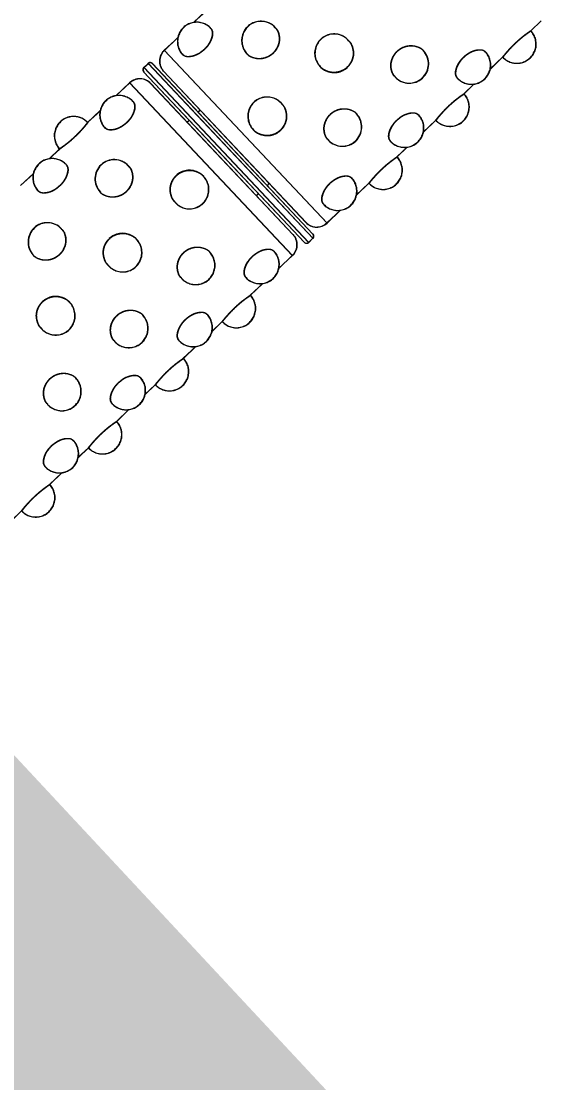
# Model space of a CAD drawing. Header units: millimetres. Extents: x -71377 to 516042, y -145869 to 441446.
# Drawn here: x 206956.1 to 207139.5, y 211499.9 to 211857.7 of the extents above; entities that cross this region are included whole.
import ezdxf

# ---------------------------------------------------------------- set-up
doc = ezdxf.new("R2010")
doc.units = ezdxf.units.MM
doc.header["$LTSCALE"] = 1000
doc.linetypes.add('IMPORT-DASHEDX2 _4_', pattern=[152.4, 101.6, -50.8])
for name, color, linetype, lineweight in [('05', 5, 'IMPORT-DASHEDX2 _4_', 5), ('A-text-1', 3, 'Continuous', 5), ('조경라인_dwg', 8, 'Continuous', 5)]:
    doc.layers.add(name, color=color, linetype=linetype, lineweight=lineweight)
doc.styles.add('나눔고딕_3', font='NanumGothic.ttf', dxfattribs={"height": 1400})

# ---------------------------------------------------------------- blocks, each defined once
blk = doc.blocks.new('조경라인_dwg-6847807-지반층 배치도')
at = {"layer": '05', "flags": 128}
for points in [[(207018.63, 211861.27), (207014.28, 211857.31), (207018.51, 211861.31)], [(207128.07, 211854.49), (207131.47, 211857.83), (207127.96, 211854.53)], [(207008.92, 211852.27), (207004.43, 211847.9), (207059.3, 211789.68), (207063.79, 211794.05), (207059.19, 211789.71), (207004.32, 211847.93), (207009.04, 211852.24)], [(206997.43, 211842.12), (206998.89, 211843.49), (207054.44, 211784.55), (207053.1, 211783.14), (206997.54, 211842.09)], [(207054.44, 211784.55), (207052.98, 211783.18), (206997.43, 211842.12), (206999, 211843.46), (207054.55, 211784.52)], [(207000.41, 211843.42), (207054.48, 211785.96), (207000.3, 211843.45)], [(207114.38, 211841.59), (207118.5, 211845.61), (207114.27, 211841.62)], [(207051.68, 211783.19), (206997.39, 211840.71), (207024.48, 211811.96), (207051.57, 211783.22)], [(207052.24, 211789.89), (207004.11, 211840.86), (207052.12, 211789.92)], [(207042.95, 211774.4), (207047.66, 211778.71), (206992.79, 211836.93), (206988.08, 211832.62), (206992.68, 211836.96), (207047.55, 211778.74), (207043.06, 211774.37)], [(206999.86, 211836.72), (207047.76, 211785.81), (206999.75, 211836.75)], [(207105.51, 211833.23), (207108.91, 211836.57), (207105.4, 211833.26)], [(206982.84, 211827.55), (206978.49, 211823.58), (206982.72, 211827.58)], [(207016.57, 211827.73), (207015.73, 211827.08), (207016.46, 211827.76)], [(207012.93, 211824.3), (207012.09, 211823.65), (207012.82, 211824.34)], [(207091.82, 211820.32), (207095.94, 211824.35), (207091.71, 211820.36)], [(206969.14, 211814.64), (206965.52, 211811.36), (206969.03, 211814.67)], [(207082.95, 211811.97), (207086.35, 211815.31), (207082.84, 211812)], [(206960.28, 211806.28), (206955.93, 211802.32), (206960.17, 211806.32)], [(207035.52, 211798.87), (207036.14, 211799.59), (207035.41, 211798.91)], [(207039.16, 211802.3), (207039.78, 211803.02), (207039.05, 211802.34)], [(207069.26, 211799.06), (207073.38, 211803.09), (207069.15, 211799.09)], [(207033.47, 211765.33), (207037.59, 211769.36), (207033.36, 211765.36)], [(207020.5, 211753.11), (207023.9, 211756.45), (207020.39, 211753.14)], [(207010.91, 211744.07), (207015.03, 211748.1), (207010.8, 211744.1)], [(206997.94, 211731.85), (207001.34, 211735.19), (206997.83, 211731.88)], [(206988.35, 211722.81), (206992.47, 211726.83), (206988.24, 211722.84)], [(206975.38, 211710.59), (206978.78, 211713.93), (206975.27, 211710.62)], [(206965.79, 211701.55), (206969.91, 211705.57), (206965.68, 211701.58)], [(206952.82, 211689.33), (206956.22, 211692.66), (206952.71, 211689.36)]]:
    blk.add_lwpolyline(points, dxfattribs=at)
at = {"layer": '05'}
for centre, radius, start, end in [((207015.28, 211850.89), 6.5, 43.1624, 223.5434), ((207015.39, 211850.86), 6.5, 43.1624, 223.5434), ((207036.96, 211851.21), 6.5, 43.1087, 223.1395), ((207037.07, 211851.18), 6.5, 43.1087, 223.1395), ((207061.59, 211846.94), 6.5, 40.3975, 313.3028), ((207061.71, 211846.91), 6.5, 40.3975, 313.3028), ((207123.23, 211850.07), 6.5, 223.2848, 43.463), ((207123.34, 211850.04), 6.5, 223.2848, 43.463), ((207007.75, 211844.29), 5, 133.3028, 223.3028), ((207007.86, 211844.26), 5, 133.3028, 223.3028), ((207086.96, 211843.36), 6.5, 223.2917, 42.8316), ((207087.07, 211843.33), 6.5, 223.2917, 42.8316), ((207107.91, 211842.99), 6.5, 223.2439, 43.482), ((207108.02, 211842.96), 6.5, 223.2439, 43.482), ((206999.57, 211842.77), 1, 43.3028, 133.3028), ((206999.68, 211842.74), 1, 43.3028, 133.3028), ((206998.12, 211841.4), 1, 133.3028, 223.3028), ((206998.23, 211841.36), 1, 133.3028, 223.3028), ((206996.11, 211833.32), 5, 43.3028, 133.3028), ((206996.22, 211833.29), 5, 43.3028, 133.3028), ((206989.08, 211826.2), 6.5, 43.2439, 223.482), ((206989.19, 211826.17), 6.5, 43.2439, 223.482), ((207039.03, 211825.68), 6.5, 40.3975, 313.3028), ((207039.15, 211825.65), 6.5, 40.3975, 313.3028), ((207100.67, 211828.81), 6.5, 223.2848, 43.463), ((207100.78, 211828.77), 6.5, 223.2848, 43.463), ((206973.76, 211819.13), 6.5, 43.2848, 223.463), ((206973.87, 211819.09), 6.5, 43.2848, 223.463), ((207064.4, 211822.1), 6.5, 223.2917, 42.8316), ((207064.51, 211822.07), 6.5, 223.2917, 42.8316), ((207085.35, 211821.73), 6.5, 223.2439, 43.482), ((207085.47, 211821.7), 6.5, 223.2439, 43.482), ((206966.52, 211804.94), 6.5, 43.2439, 223.482), ((206966.63, 211804.91), 6.5, 43.2439, 223.482), ((206987.48, 211804.57), 6.5, 43.2917, 222.8317), ((206987.59, 211804.54), 6.5, 43.2917, 222.8317), ((207078.11, 211807.54), 6.5, 223.2848, 43.463), ((207078.22, 211807.51), 6.5, 223.2848, 43.463), ((207012.84, 211800.99), 6.5, 220.3975, 133.3027), ((207012.95, 211800.96), 6.5, 220.3975, 133.3027), ((207062.79, 211800.47), 6.5, 223.2439, 43.482), ((207062.91, 211800.44), 6.5, 223.2439, 43.482), ((206964.92, 211783.31), 6.5, 43.2917, 222.8317), ((206965.03, 211783.28), 6.5, 43.2917, 222.8317), ((207055.76, 211793.35), 5, 223.3028, 313.3028), ((207055.87, 211793.32), 5, 223.3028, 313.3028), ((206990.28, 211779.73), 6.5, 220.3975, 133.3027), ((206990.39, 211779.7), 6.5, 220.3975, 133.3027), ((207044.12, 211782.38), 5, 313.3028, 43.3028), ((207044.23, 211782.35), 5, 313.3028, 43.3028), ((207053.75, 211785.28), 1, 313.3028, 43.3028), ((207053.87, 211785.24), 1, 313.3028, 43.3028), ((207052.3, 211783.9), 1, 223.3028, 313.3028), ((207052.41, 211783.87), 1, 223.3028, 313.3028), ((207014.91, 211775.46), 6.5, 223.1087, 43.1395), ((207015.02, 211775.43), 6.5, 223.1087, 43.1395), ((207036.59, 211775.78), 6.5, 223.1624, 43.5434), ((207036.71, 211775.75), 6.5, 223.1624, 43.5434), ((206967.72, 211758.47), 6.5, 220.3975, 133.3027), ((206967.83, 211758.44), 6.5, 220.3975, 133.3027), ((207028.63, 211760.91), 6.5, 223.2337, 43.3112), ((207028.74, 211760.88), 6.5, 223.2337, 43.3112), ((206992.35, 211754.2), 6.5, 223.1087, 43.1395), ((206992.46, 211754.17), 6.5, 223.1087, 43.1395), ((207014.03, 211754.52), 6.5, 223.1624, 43.5434), ((207014.15, 211754.49), 6.5, 223.1624, 43.5434), ((207006.07, 211739.65), 6.5, 223.2337, 43.3112), ((207006.18, 211739.61), 6.5, 223.2337, 43.3112), ((206969.79, 211732.94), 6.5, 223.1087, 43.1395), ((206969.9, 211732.91), 6.5, 223.1087, 43.1395), ((206991.47, 211733.26), 6.5, 223.1624, 43.5434), ((206991.59, 211733.23), 6.5, 223.1624, 43.5434), ((206983.51, 211718.38), 6.5, 223.2337, 43.3112), ((206983.62, 211718.35), 6.5, 223.2337, 43.3112), ((206968.91, 211712), 6.5, 223.1624, 43.5434), ((206969.03, 211711.96), 6.5, 223.1624, 43.5434), ((206960.95, 211697.12), 6.5, 223.2337, 43.3112), ((206961.06, 211697.09), 6.5, 223.2337, 43.3112)]:
    blk.add_arc(centre, radius, start, end, dxfattribs=at)
for points, knots in [([(207020.01, 211855.33), (207020.21, 211855.03), (207020.61, 211854.41), (207020.58, 211852.88), (207020.03, 211851.12), (207019.04, 211849.47), (207018.17, 211848.57), (207017.81, 211848.2)], [0, 0, 0, 0, 0.204873, 0.417468, 0.631346, 0.846369, 1, 1, 1, 1]), ([(207020.12, 211855.3), (207020.32, 211855), (207020.72, 211854.38), (207020.7, 211852.85), (207020.14, 211851.09), (207019.16, 211849.44), (207018.29, 211848.54), (207017.92, 211848.17)], [0, 0, 0, 0, 0.204873, 0.417468, 0.631346, 0.846369, 1, 1, 1, 1]), ([(207041.65, 211855.59), (207041.81, 211855.46), (207042.43, 211854.93), (207043.01, 211853.46), (207043.25, 211851.43), (207042.76, 211849.32), (207041.62, 211847.43), (207039.93, 211845.98), (207037.91, 211845.14), (207035.75, 211844.97), (207033.81, 211845.54), (207032.58, 211846.21), (207032.24, 211846.75), (207032.23, 211846.77)], [0, 0, 0, 0, 0.03429, 0.140273, 0.246506, 0.353455, 0.460777, 0.567917, 0.674909, 0.782116, 0.889413, 0.996192, 1, 1, 1, 1]), ([(207041.76, 211855.56), (207041.92, 211855.43), (207042.54, 211854.9), (207043.12, 211853.43), (207043.36, 211851.4), (207042.87, 211849.28), (207041.73, 211847.39), (207040.04, 211845.95), (207038.02, 211845.11), (207035.86, 211844.94), (207033.92, 211845.51), (207032.69, 211846.18), (207032.35, 211846.72), (207032.34, 211846.74)], [0, 0, 0, 0, 0.03429, 0.140273, 0.246506, 0.353455, 0.460777, 0.567917, 0.674909, 0.782116, 0.889413, 0.996192, 1, 1, 1, 1]), ([(207122.87, 211850.45), (207123.41, 211850.94), (207124.49, 211851.93), (207126.02, 211853.14), (207127.2, 211854.01), (207127.9, 211854.48), (207127.9, 211854.48), (207127.9, 211854.48)], [0, 0, 0, 0, 0.214351, 0.428689, 0.643373, 0.85783, 1, 1, 1, 1]), ([(207122.98, 211850.42), (207123.52, 211850.91), (207124.6, 211851.89), (207126.13, 211853.11), (207127.32, 211853.98), (207128.01, 211854.45), (207128.01, 211854.45), (207128.01, 211854.45)], [0, 0, 0, 0, 0.214351, 0.428689, 0.643373, 0.85783, 1, 1, 1, 1]), ([(207066.51, 211851.12), (207066.6, 211851.03), (207067.23, 211850.46), (207067.87, 211848.94), (207068.22, 211846.8), (207067.78, 211844.63), (207066.67, 211842.72), (207064.98, 211841.27), (207062.92, 211840.47), (207060.7, 211840.37), (207058.63, 211841.07), (207057.28, 211841.88), (207056.85, 211842.52), (207056.82, 211842.56)], [0, 0, 0, 0, 0.01932, 0.126578, 0.234089, 0.342324, 0.450937, 0.559364, 0.667642, 0.776139, 0.884725, 0.99279, 1, 1, 1, 1]), ([(207066.62, 211851.08), (207066.72, 211851), (207067.35, 211850.43), (207067.98, 211848.91), (207068.33, 211846.77), (207067.9, 211844.6), (207066.78, 211842.69), (207065.09, 211841.24), (207063.03, 211840.43), (207060.81, 211840.34), (207058.74, 211841.04), (207057.39, 211841.85), (207056.96, 211842.49), (207056.93, 211842.53)], [0, 0, 0, 0, 0.01932, 0.126578, 0.234089, 0.342324, 0.450937, 0.559364, 0.667642, 0.776139, 0.884725, 0.99279, 1, 1, 1, 1]), ([(207118.51, 211845.62), (207118.55, 211845.67), (207118.62, 211845.77), (207119.3, 211846.63), (207120.34, 211847.86), (207121.6, 211849.22), (207122.5, 211850.09), (207122.87, 211850.45)], [0, 0, 0, 0, 0.206804, 0.418884, 0.632243, 0.846743, 1, 1, 1, 1]), ([(207118.62, 211845.59), (207118.66, 211845.64), (207118.74, 211845.74), (207119.41, 211846.59), (207120.45, 211847.83), (207121.71, 211849.19), (207122.61, 211850.06), (207122.98, 211850.42)], [0, 0, 0, 0, 0.206804, 0.418884, 0.632243, 0.846743, 1, 1, 1, 1]), ([(207017.81, 211848.2), (207017.25, 211847.73), (207016.13, 211846.8), (207014.23, 211845.97), (207012.5, 211845.68), (207011.2, 211845.86), (207010.78, 211846.3), (207010.62, 211846.48)], [0, 0, 0, 0, 0.214546, 0.429078, 0.643959, 0.858612, 1, 1, 1, 1]), ([(207017.92, 211848.17), (207017.36, 211847.7), (207016.24, 211846.77), (207014.34, 211845.94), (207012.61, 211845.65), (207011.31, 211845.83), (207010.89, 211846.27), (207010.73, 211846.44)], [0, 0, 0, 0, 0.214546, 0.429078, 0.643959, 0.858612, 1, 1, 1, 1]), ([(207082.27, 211838.97), (207082.12, 211839.1), (207081.49, 211839.64), (207080.91, 211841.11), (207080.67, 211843.14), (207081.16, 211845.25), (207082.3, 211847.14), (207083.98, 211848.59), (207086.01, 211849.43), (207088.17, 211849.6), (207090.11, 211849.03), (207091.34, 211848.35), (207091.69, 211847.8), (207091.71, 211847.77)], [0, 0, 0, 0, 0.035007, 0.140699, 0.24664, 0.353293, 0.460319, 0.567163, 0.673859, 0.780771, 0.887771, 0.994256, 1, 1, 1, 1]), ([(207082.39, 211838.94), (207082.23, 211839.07), (207081.6, 211839.61), (207081.02, 211841.08), (207080.78, 211843.11), (207081.27, 211845.22), (207082.41, 211847.11), (207084.1, 211848.56), (207086.12, 211849.4), (207088.28, 211849.57), (207090.22, 211849), (207091.45, 211848.32), (207091.8, 211847.77), (207091.82, 211847.74)], [0, 0, 0, 0, 0.035007, 0.140699, 0.24664, 0.353293, 0.460319, 0.567163, 0.673859, 0.780771, 0.887771, 0.994256, 1, 1, 1, 1]), ([(207105.38, 211845.68), (207105.94, 211846.15), (207107.06, 211847.08), (207108.96, 211847.91), (207110.69, 211848.2), (207111.99, 211848.03), (207112.41, 211847.58), (207112.57, 211847.41)], [0, 0, 0, 0, 0.214515, 0.429013, 0.643864, 0.858483, 1, 1, 1, 1]), ([(207105.49, 211845.65), (207106.05, 211846.12), (207107.18, 211847.05), (207109.07, 211847.88), (207110.8, 211848.17), (207112.1, 211847.99), (207112.52, 211847.55), (207112.69, 211847.38)], [0, 0, 0, 0, 0.214515, 0.429013, 0.643864, 0.858483, 1, 1, 1, 1]), ([(207103.19, 211838.55), (207102.99, 211838.85), (207102.58, 211839.47), (207102.6, 211841.01), (207103.16, 211842.77), (207104.15, 211844.41), (207105.02, 211845.31), (207105.38, 211845.68)], [0, 0, 0, 0, 0.206028, 0.418314, 0.631882, 0.846593, 1, 1, 1, 1]), ([(207103.3, 211838.52), (207103.1, 211838.82), (207102.69, 211839.44), (207102.72, 211840.98), (207103.27, 211842.73), (207104.26, 211844.38), (207105.13, 211845.28), (207105.49, 211845.65)], [0, 0, 0, 0, 0.206028, 0.418314, 0.631882, 0.846593, 1, 1, 1, 1]), ([(207100.31, 211829.19), (207100.85, 211829.68), (207101.93, 211830.66), (207103.46, 211831.88), (207104.64, 211832.75), (207105.34, 211833.22), (207105.34, 211833.22), (207105.34, 211833.22)], [0, 0, 0, 0, 0.214351, 0.428689, 0.643373, 0.85783, 1, 1, 1, 1]), ([(207100.42, 211829.16), (207100.96, 211829.65), (207102.04, 211830.63), (207103.57, 211831.85), (207104.76, 211832.71), (207105.45, 211833.19), (207105.45, 211833.19), (207105.45, 211833.19)], [0, 0, 0, 0, 0.214351, 0.428689, 0.643373, 0.85783, 1, 1, 1, 1]), ([(206993.8, 211830.65), (206994.01, 211830.34), (206994.41, 211829.72), (206994.39, 211828.19), (206993.83, 211826.43), (206992.85, 211824.78), (206991.98, 211823.88), (206991.61, 211823.51)], [0, 0, 0, 0, 0.206029, 0.418315, 0.631882, 0.846593, 1, 1, 1, 1]), ([(206993.92, 211830.61), (206994.12, 211830.31), (206994.52, 211829.69), (206994.5, 211828.15), (206993.94, 211826.4), (206992.96, 211824.75), (206992.09, 211823.85), (206991.72, 211823.48)], [0, 0, 0, 0, 0.206029, 0.418315, 0.631882, 0.846593, 1, 1, 1, 1]), ([(207043.95, 211829.85), (207044.04, 211829.77), (207044.67, 211829.2), (207045.31, 211827.68), (207045.66, 211825.54), (207045.22, 211823.37), (207044.11, 211821.46), (207042.42, 211820.01), (207040.36, 211819.2), (207038.14, 211819.11), (207036.07, 211819.81), (207034.72, 211820.62), (207034.29, 211821.26), (207034.26, 211821.3)], [0, 0, 0, 0, 0.01932, 0.126578, 0.234089, 0.342324, 0.450936, 0.559364, 0.667642, 0.776139, 0.884725, 0.99279, 1, 1, 1, 1]), ([(207044.06, 211829.82), (207044.16, 211829.74), (207044.79, 211829.17), (207045.42, 211827.65), (207045.77, 211825.51), (207045.34, 211823.34), (207044.22, 211821.42), (207042.53, 211819.98), (207040.47, 211819.17), (207038.25, 211819.08), (207036.18, 211819.78), (207034.83, 211820.59), (207034.4, 211821.23), (207034.37, 211821.27)], [0, 0, 0, 0, 0.01932, 0.126578, 0.234089, 0.342324, 0.450936, 0.559364, 0.667642, 0.776139, 0.884725, 0.99279, 1, 1, 1, 1]), ([(207059.71, 211817.71), (207059.56, 211817.84), (207058.93, 211818.38), (207058.35, 211819.85), (207058.11, 211821.88), (207058.6, 211823.99), (207059.74, 211825.88), (207061.42, 211827.33), (207063.45, 211828.17), (207065.61, 211828.34), (207067.55, 211827.77), (207068.78, 211827.09), (207069.13, 211826.54), (207069.15, 211826.51)], [0, 0, 0, 0, 0.035007, 0.140699, 0.24664, 0.353293, 0.460319, 0.567163, 0.673859, 0.780771, 0.887771, 0.994256, 1, 1, 1, 1]), ([(207059.83, 211817.67), (207059.67, 211817.81), (207059.04, 211818.34), (207058.46, 211819.82), (207058.22, 211821.85), (207058.71, 211823.96), (207059.85, 211825.85), (207061.54, 211827.3), (207063.56, 211828.14), (207065.72, 211828.31), (207067.66, 211827.74), (207068.89, 211827.06), (207069.24, 211826.5), (207069.26, 211826.48)], [0, 0, 0, 0, 0.035007, 0.140699, 0.24664, 0.353293, 0.460319, 0.567163, 0.673859, 0.780771, 0.887771, 0.994256, 1, 1, 1, 1]), ([(207095.95, 211824.36), (207095.99, 211824.41), (207096.06, 211824.51), (207096.74, 211825.36), (207097.78, 211826.6), (207099.04, 211827.96), (207099.94, 211828.83), (207100.31, 211829.19)], [0, 0, 0, 0, 0.206804, 0.418885, 0.632243, 0.846743, 1, 1, 1, 1]), ([(207096.06, 211824.32), (207096.1, 211824.37), (207096.18, 211824.48), (207096.85, 211825.33), (207097.89, 211826.57), (207099.15, 211827.93), (207100.05, 211828.8), (207100.42, 211829.16)], [0, 0, 0, 0, 0.206804, 0.418885, 0.632243, 0.846743, 1, 1, 1, 1]), ([(207082.82, 211824.42), (207083.38, 211824.89), (207084.5, 211825.82), (207086.4, 211826.65), (207088.13, 211826.94), (207089.43, 211826.76), (207089.85, 211826.32), (207090.01, 211826.15)], [0, 0, 0, 0, 0.214515, 0.429013, 0.643864, 0.858483, 1, 1, 1, 1]), ([(207082.93, 211824.39), (207083.49, 211824.86), (207084.62, 211825.79), (207086.51, 211826.62), (207088.24, 211826.91), (207089.54, 211826.73), (207089.96, 211826.29), (207090.13, 211826.11)], [0, 0, 0, 0, 0.214515, 0.429013, 0.643864, 0.858483, 1, 1, 1, 1]), ([(206978.48, 211823.58), (206978.44, 211823.53), (206978.37, 211823.42), (206977.69, 211822.57), (206976.65, 211821.33), (206975.39, 211819.97), (206974.49, 211819.1), (206974.12, 211818.74)], [0, 0, 0, 0, 0.206804, 0.418885, 0.632242, 0.846743, 1, 1, 1, 1]), ([(206978.59, 211823.55), (206978.56, 211823.49), (206978.48, 211823.39), (206977.81, 211822.54), (206976.76, 211821.3), (206975.51, 211819.94), (206974.61, 211819.07), (206974.23, 211818.71)], [0, 0, 0, 0, 0.206804, 0.418885, 0.632242, 0.846743, 1, 1, 1, 1]), ([(206991.61, 211823.51), (206991.05, 211823.04), (206989.93, 211822.11), (206988.03, 211821.28), (206986.3, 211820.99), (206985, 211821.17), (206984.58, 211821.61), (206984.42, 211821.79)], [0, 0, 0, 0, 0.214514, 0.429014, 0.643862, 0.858483, 1, 1, 1, 1]), ([(206991.72, 211823.48), (206991.16, 211823.01), (206990.04, 211822.08), (206988.14, 211821.25), (206986.41, 211820.96), (206985.11, 211821.14), (206984.69, 211821.58), (206984.53, 211821.75)], [0, 0, 0, 0, 0.214514, 0.429014, 0.643862, 0.858483, 1, 1, 1, 1]), ([(207080.63, 211817.29), (207080.43, 211817.59), (207080.02, 211818.21), (207080.04, 211819.75), (207080.6, 211821.5), (207081.59, 211823.15), (207082.46, 211824.05), (207082.82, 211824.42)], [0, 0, 0, 0, 0.206028, 0.418314, 0.631882, 0.846593, 1, 1, 1, 1]), ([(207080.74, 211817.25), (207080.54, 211817.56), (207080.13, 211818.18), (207080.16, 211819.71), (207080.71, 211821.47), (207081.7, 211823.12), (207082.57, 211824.02), (207082.93, 211824.39)], [0, 0, 0, 0, 0.206028, 0.418314, 0.631882, 0.846593, 1, 1, 1, 1]), ([(206974.12, 211818.74), (206973.58, 211818.25), (206972.5, 211817.27), (206970.97, 211816.05), (206969.79, 211815.19), (206969.09, 211814.71), (206969.1, 211814.71), (206969.1, 211814.71)], [0, 0, 0, 0, 0.2143509, 0.4286887, 0.6433732, 0.8578302, 1, 1, 1, 1]), ([(206974.23, 211818.71), (206973.69, 211818.22), (206972.62, 211817.24), (206971.08, 211816.02), (206969.9, 211815.15), (206969.21, 211814.68), (206969.21, 211814.68), (206969.21, 211814.68)], [0, 0, 0, 0, 0.2143509, 0.4286887, 0.6433732, 0.8578302, 1, 1, 1, 1]), ([(207077.75, 211807.93), (207078.29, 211808.42), (207079.37, 211809.4), (207080.9, 211810.62), (207082.08, 211811.48), (207082.78, 211811.96), (207082.78, 211811.96), (207082.78, 211811.96)], [0, 0, 0, 0, 0.214351, 0.428689, 0.643373, 0.85783, 1, 1, 1, 1]), ([(207077.86, 211807.9), (207078.4, 211808.39), (207079.48, 211809.37), (207081.01, 211810.59), (207082.2, 211811.45), (207082.89, 211811.93), (207082.89, 211811.93), (207082.89, 211811.93)], [0, 0, 0, 0, 0.214351, 0.428689, 0.643373, 0.85783, 1, 1, 1, 1]), ([(206971.24, 211809.38), (206971.45, 211809.08), (206971.85, 211808.46), (206971.83, 211806.92), (206971.27, 211805.17), (206970.29, 211803.52), (206969.42, 211802.62), (206969.05, 211802.25)], [0, 0, 0, 0, 0.2060291, 0.4183154, 0.6318824, 0.8465929, 1, 1, 1, 1]), ([(206971.36, 211809.35), (206971.56, 211809.05), (206971.96, 211808.43), (206971.94, 211806.89), (206971.38, 211805.14), (206970.4, 211803.49), (206969.53, 211802.59), (206969.16, 211802.22)], [0, 0, 0, 0, 0.2060291, 0.4183154, 0.6318824, 0.8465929, 1, 1, 1, 1]), ([(206992.16, 211808.96), (206992.31, 211808.83), (206992.94, 211808.29), (206993.52, 211806.82), (206993.76, 211804.79), (206993.27, 211802.68), (206992.13, 211800.79), (206990.45, 211799.34), (206988.42, 211798.5), (206986.26, 211798.33), (206984.32, 211798.9), (206983.09, 211799.58), (206982.74, 211800.14), (206982.72, 211800.16)], [0, 0, 0, 0, 0.035009, 0.140699, 0.24664, 0.353293, 0.460319, 0.567163, 0.673859, 0.780771, 0.887771, 0.994256, 1, 1, 1, 1]), ([(206992.27, 211808.93), (206992.42, 211808.8), (206993.05, 211808.26), (206993.64, 211806.79), (206993.87, 211804.76), (206993.38, 211802.65), (206992.24, 211800.76), (206990.56, 211799.31), (206988.53, 211798.47), (206986.37, 211798.3), (206984.44, 211798.87), (206983.2, 211799.55), (206982.85, 211800.1), (206982.83, 211800.13)], [0, 0, 0, 0, 0.035009, 0.140699, 0.24664, 0.353293, 0.460319, 0.567163, 0.673859, 0.780771, 0.887771, 0.994256, 1, 1, 1, 1]), ([(207007.92, 211796.82), (207007.83, 211796.9), (207007.2, 211797.47), (207006.56, 211798.99), (207006.21, 211801.13), (207006.65, 211803.3), (207007.76, 211805.21), (207009.45, 211806.66), (207011.51, 211807.47), (207013.74, 211807.56), (207015.8, 211806.86), (207017.16, 211806.05), (207017.58, 211805.41), (207017.61, 211805.37)], [0, 0, 0, 0, 0.01932, 0.126578, 0.234089, 0.342324, 0.450936, 0.559364, 0.667642, 0.776139, 0.884725, 0.99279, 1, 1, 1, 1]), ([(207008.03, 211796.78), (207007.94, 211796.87), (207007.31, 211797.44), (207006.67, 211798.96), (207006.32, 211801.1), (207006.76, 211803.27), (207007.87, 211805.18), (207009.56, 211806.63), (207011.62, 211807.43), (207013.85, 211807.53), (207015.91, 211806.83), (207017.27, 211806.02), (207017.7, 211805.38), (207017.72, 211805.34)], [0, 0, 0, 0, 0.01932, 0.126578, 0.234089, 0.342324, 0.450936, 0.559364, 0.667642, 0.776139, 0.884725, 0.99279, 1, 1, 1, 1]), ([(207073.39, 211803.09), (207073.43, 211803.14), (207073.51, 211803.25), (207074.18, 211804.1), (207075.22, 211805.34), (207076.48, 211806.7), (207077.38, 211807.57), (207077.75, 211807.93)], [0, 0, 0, 0, 0.2068043, 0.4188846, 0.6322429, 0.8467428, 1, 1, 1, 1]), ([(207073.5, 211803.06), (207073.54, 211803.11), (207073.62, 211803.22), (207074.29, 211804.07), (207075.33, 211805.31), (207076.59, 211806.67), (207077.49, 211807.54), (207077.86, 211807.9)], [0, 0, 0, 0, 0.2068043, 0.4188846, 0.6322429, 0.8467428, 1, 1, 1, 1]), ([(207058.07, 211796.02), (207057.87, 211796.33), (207057.46, 211796.95), (207057.48, 211798.48), (207058.04, 211800.24), (207059.03, 211801.89), (207059.9, 211802.79), (207060.26, 211803.16)], [0, 0, 0, 0, 0.2060277, 0.4183141, 0.6318823, 0.8465929, 1, 1, 1, 1]), ([(207058.18, 211795.99), (207057.98, 211796.3), (207057.57, 211796.92), (207057.6, 211798.45), (207058.15, 211800.21), (207059.14, 211801.86), (207060.01, 211802.76), (207060.37, 211803.13)], [0, 0, 0, 0, 0.2060277, 0.4183141, 0.6318823, 0.8465929, 1, 1, 1, 1]), ([(207060.26, 211803.16), (207060.82, 211803.63), (207061.94, 211804.56), (207063.84, 211805.39), (207065.57, 211805.68), (207066.87, 211805.5), (207067.29, 211805.06), (207067.45, 211804.88)], [0, 0, 0, 0, 0.214515, 0.429013, 0.643864, 0.858483, 1, 1, 1, 1]), ([(207060.37, 211803.13), (207060.93, 211803.6), (207062.06, 211804.53), (207063.95, 211805.36), (207065.68, 211805.65), (207066.98, 211805.47), (207067.4, 211805.03), (207067.57, 211804.85)], [0, 0, 0, 0, 0.214515, 0.429013, 0.643864, 0.858483, 1, 1, 1, 1]), ([(206969.05, 211802.25), (206968.49, 211801.78), (206967.37, 211800.85), (206965.47, 211800.02), (206963.74, 211799.73), (206962.44, 211799.91), (206962.02, 211800.35), (206961.86, 211800.52)], [0, 0, 0, 0, 0.214514, 0.429014, 0.643862, 0.858483, 1, 1, 1, 1]), ([(206969.16, 211802.22), (206968.6, 211801.75), (206967.48, 211800.82), (206965.58, 211799.99), (206963.85, 211799.7), (206962.55, 211799.88), (206962.13, 211800.32), (206961.97, 211800.49)], [0, 0, 0, 0, 0.214514, 0.429014, 0.643862, 0.858483, 1, 1, 1, 1]), ([(206969.6, 211787.7), (206969.75, 211787.57), (206970.38, 211787.03), (206970.96, 211785.56), (206971.2, 211783.53), (206970.71, 211781.42), (206969.57, 211779.53), (206967.89, 211778.08), (206965.86, 211777.24), (206963.7, 211777.07), (206961.76, 211777.64), (206960.53, 211778.32), (206960.18, 211778.87), (206960.16, 211778.9)], [0, 0, 0, 0, 0.0350087, 0.1406994, 0.2466396, 0.3532935, 0.4603193, 0.5671628, 0.6738592, 0.7807709, 0.8877713, 0.9942564, 1, 1, 1, 1]), ([(206969.71, 211787.67), (206969.86, 211787.54), (206970.49, 211787), (206971.08, 211785.53), (206971.31, 211783.5), (206970.82, 211781.38), (206969.68, 211779.5), (206968, 211778.05), (206965.97, 211777.21), (206963.81, 211777.04), (206961.88, 211777.6), (206960.64, 211778.29), (206960.29, 211778.84), (206960.27, 211778.87)], [0, 0, 0, 0, 0.0350087, 0.1406994, 0.2466396, 0.3532935, 0.4603193, 0.5671628, 0.6738592, 0.7807709, 0.8877713, 0.9942564, 1, 1, 1, 1]), ([(206985.36, 211775.55), (206985.27, 211775.64), (206984.64, 211776.21), (206984, 211777.73), (206983.65, 211779.87), (206984.09, 211782.04), (206985.2, 211783.95), (206986.89, 211785.4), (206988.95, 211786.21), (206991.18, 211786.3), (206993.24, 211785.6), (206994.6, 211784.79), (206995.02, 211784.15), (206995.05, 211784.11)], [0, 0, 0, 0, 0.01932, 0.126578, 0.234089, 0.342324, 0.450937, 0.559364, 0.667642, 0.776139, 0.884725, 0.99279, 1, 1, 1, 1]), ([(206985.47, 211775.52), (206985.38, 211775.61), (206984.75, 211776.18), (206984.11, 211777.7), (206983.76, 211779.83), (206984.2, 211782.01), (206985.31, 211783.92), (206987, 211785.37), (206989.06, 211786.17), (206991.29, 211786.27), (206993.35, 211785.57), (206994.71, 211784.76), (206995.14, 211784.11), (206995.16, 211784.07)], [0, 0, 0, 0, 0.01932, 0.126578, 0.234089, 0.342324, 0.450937, 0.559364, 0.667642, 0.776139, 0.884725, 0.99279, 1, 1, 1, 1]), ([(207010.22, 211771.08), (207010.07, 211771.21), (207009.44, 211771.74), (207008.86, 211773.21), (207008.63, 211775.24), (207009.11, 211777.36), (207010.25, 211779.24), (207011.94, 211780.69), (207013.97, 211781.53), (207016.12, 211781.7), (207018.06, 211781.13), (207019.29, 211780.46), (207019.63, 211779.92), (207019.64, 211779.9)], [0, 0, 0, 0, 0.03429, 0.140274, 0.246507, 0.353456, 0.460778, 0.567917, 0.674909, 0.782116, 0.889413, 0.996192, 1, 1, 1, 1]), ([(207010.33, 211771.05), (207010.18, 211771.18), (207009.55, 211771.71), (207008.97, 211773.18), (207008.74, 211775.21), (207009.22, 211777.32), (207010.36, 211779.21), (207012.05, 211780.66), (207014.08, 211781.5), (207016.23, 211781.67), (207018.17, 211781.1), (207019.4, 211780.43), (207019.74, 211779.88), (207019.76, 211779.87)], [0, 0, 0, 0, 0.03429, 0.140274, 0.246507, 0.353456, 0.460778, 0.567917, 0.674909, 0.782116, 0.889413, 0.996192, 1, 1, 1, 1]), ([(207031.86, 211771.34), (207031.66, 211771.64), (207031.26, 211772.26), (207031.29, 211773.79), (207031.84, 211775.55), (207032.83, 211777.2), (207033.7, 211778.1), (207034.06, 211778.47)], [0, 0, 0, 0, 0.204872, 0.417468, 0.631346, 0.846369, 1, 1, 1, 1]), ([(207031.98, 211771.31), (207031.78, 211771.61), (207031.37, 211772.23), (207031.4, 211773.76), (207031.95, 211775.52), (207032.94, 211777.17), (207033.81, 211778.06), (207034.17, 211778.44)], [0, 0, 0, 0, 0.204872, 0.417468, 0.631346, 0.846369, 1, 1, 1, 1]), ([(207034.06, 211778.47), (207034.62, 211778.94), (207035.75, 211779.87), (207037.64, 211780.7), (207039.37, 211780.99), (207040.67, 211780.81), (207041.09, 211780.37), (207041.26, 211780.19)], [0, 0, 0, 0, 0.214547, 0.429077, 0.64396, 0.858612, 1, 1, 1, 1]), ([(207034.17, 211778.44), (207034.73, 211778.91), (207035.86, 211779.84), (207037.75, 211780.67), (207039.48, 211780.96), (207040.79, 211780.78), (207041.2, 211780.34), (207041.37, 211780.16)], [0, 0, 0, 0, 0.214547, 0.429077, 0.64396, 0.858612, 1, 1, 1, 1]), ([(206962.8, 211754.29), (206962.71, 211754.38), (206962.08, 211754.95), (206961.44, 211756.47), (206961.09, 211758.6), (206961.53, 211760.78), (206962.64, 211762.69), (206964.33, 211764.14), (206966.39, 211764.94), (206968.62, 211765.04), (206970.68, 211764.34), (206972.04, 211763.53), (206972.46, 211762.88), (206972.49, 211762.84)], [0, 0, 0, 0, 0.01932, 0.126578, 0.234089, 0.342324, 0.450936, 0.559364, 0.667642, 0.776139, 0.884725, 0.99279, 1, 1, 1, 1]), ([(206962.91, 211754.26), (206962.82, 211754.35), (206962.19, 211754.92), (206961.55, 211756.43), (206961.2, 211758.57), (206961.64, 211760.75), (206962.75, 211762.66), (206964.44, 211764.11), (206966.5, 211764.91), (206968.73, 211765), (206970.79, 211764.31), (206972.15, 211763.5), (206972.58, 211762.85), (206972.6, 211762.81)], [0, 0, 0, 0, 0.01932, 0.126578, 0.234089, 0.342324, 0.450936, 0.559364, 0.667642, 0.776139, 0.884725, 0.99279, 1, 1, 1, 1]), ([(207023.95, 211756.51), (207023.93, 211756.5), (207023.88, 211756.42), (207024.24, 211756.89), (207025.01, 211757.86), (207026.2, 211759.22), (207027.68, 211760.76), (207029.31, 211762.26), (207030.89, 211763.58), (207032.24, 211764.59), (207033.09, 211765.18), (207033.45, 211765.43), (207033.35, 211765.36), (207033.35, 211765.36)], [0, 0, 0, 0, 0.035456, 0.141436, 0.247664, 0.35461, 0.461928, 0.569063, 0.67605, 0.783254, 0.890544, 0.997322, 1, 1, 1, 1]), ([(207024.06, 211756.48), (207024.04, 211756.46), (207023.99, 211756.39), (207024.35, 211756.86), (207025.12, 211757.82), (207026.31, 211759.19), (207027.79, 211760.72), (207029.42, 211762.23), (207031, 211763.55), (207032.36, 211764.56), (207033.2, 211765.15), (207033.56, 211765.4), (207033.46, 211765.33), (207033.46, 211765.33)], [0, 0, 0, 0, 0.035456, 0.141436, 0.247664, 0.35461, 0.461928, 0.569063, 0.67605, 0.783254, 0.890544, 0.997322, 1, 1, 1, 1]), ([(206987.66, 211749.82), (206987.51, 211749.95), (206986.88, 211750.48), (206986.3, 211751.95), (206986.07, 211753.98), (206986.55, 211756.09), (206987.69, 211757.98), (206989.38, 211759.43), (206991.41, 211760.27), (206993.56, 211760.44), (206995.5, 211759.87), (206996.73, 211759.2), (206997.07, 211758.65), (206997.08, 211758.64)], [0, 0, 0, 0, 0.03429, 0.140274, 0.246507, 0.353456, 0.460778, 0.567917, 0.674909, 0.782116, 0.889413, 0.996192, 1, 1, 1, 1]), ([(206987.77, 211749.78), (206987.62, 211749.91), (206986.99, 211750.45), (206986.41, 211751.92), (206986.18, 211753.95), (206986.66, 211756.06), (206987.8, 211757.95), (206989.49, 211759.4), (206991.52, 211760.24), (206993.67, 211760.41), (206995.61, 211759.84), (206996.84, 211759.17), (206997.18, 211758.62), (206997.2, 211758.6)], [0, 0, 0, 0, 0.03429, 0.140274, 0.246507, 0.353456, 0.460778, 0.567917, 0.674909, 0.782116, 0.889413, 0.996192, 1, 1, 1, 1]), ([(207009.3, 211750.08), (207009.1, 211750.38), (207008.7, 211751), (207008.73, 211752.53), (207009.28, 211754.29), (207010.27, 211755.94), (207011.14, 211756.84), (207011.5, 211757.21)], [0, 0, 0, 0, 0.204872, 0.417468, 0.631347, 0.846369, 1, 1, 1, 1]), ([(207009.42, 211750.05), (207009.22, 211750.35), (207008.81, 211750.97), (207008.84, 211752.5), (207009.39, 211754.26), (207010.38, 211755.91), (207011.25, 211756.8), (207011.61, 211757.18)], [0, 0, 0, 0, 0.204872, 0.417468, 0.631347, 0.846369, 1, 1, 1, 1]), ([(207011.5, 211757.21), (207012.06, 211757.68), (207013.19, 211758.61), (207015.08, 211759.44), (207016.81, 211759.73), (207018.11, 211759.55), (207018.53, 211759.11), (207018.7, 211758.93)], [0, 0, 0, 0, 0.214547, 0.429077, 0.64396, 0.858612, 1, 1, 1, 1]), ([(207011.61, 211757.18), (207012.17, 211757.64), (207013.3, 211758.58), (207015.19, 211759.41), (207016.92, 211759.69), (207018.23, 211759.52), (207018.64, 211759.08), (207018.81, 211758.9)], [0, 0, 0, 0, 0.214547, 0.429077, 0.64396, 0.858612, 1, 1, 1, 1]), ([(207001.39, 211735.25), (207001.37, 211735.23), (207001.32, 211735.16), (207001.68, 211735.63), (207002.45, 211736.59), (207003.64, 211737.96), (207005.12, 211739.49), (207006.75, 211741), (207008.33, 211742.32), (207009.68, 211743.33), (207010.53, 211743.92), (207010.89, 211744.17), (207010.79, 211744.1), (207010.79, 211744.1)], [0, 0, 0, 0, 0.0354555, 0.1414363, 0.2476642, 0.3546095, 0.4619275, 0.569063, 0.67605, 0.7832536, 0.8905441, 0.9973218, 1, 1, 1, 1]), ([(207001.5, 211735.22), (207001.48, 211735.2), (207001.43, 211735.13), (207001.79, 211735.6), (207002.56, 211736.56), (207003.75, 211737.93), (207005.23, 211739.46), (207006.86, 211740.97), (207008.44, 211742.28), (207009.8, 211743.3), (207010.64, 211743.89), (207011, 211744.14), (207010.9, 211744.07), (207010.9, 211744.07)], [0, 0, 0, 0, 0.0354555, 0.1414363, 0.2476642, 0.3546095, 0.4619275, 0.569063, 0.67605, 0.7832536, 0.8905441, 0.9973218, 1, 1, 1, 1]), ([(206965.1, 211728.55), (206964.95, 211728.69), (206964.32, 211729.22), (206963.74, 211730.69), (206963.51, 211732.72), (206963.99, 211734.83), (206965.13, 211736.72), (206966.82, 211738.17), (206968.85, 211739.01), (206971, 211739.18), (206972.94, 211738.61), (206974.17, 211737.94), (206974.51, 211737.39), (206974.52, 211737.37)], [0, 0, 0, 0, 0.0342897, 0.140274, 0.2465074, 0.3534563, 0.4607783, 0.5679173, 0.6749089, 0.7821161, 0.8894127, 0.9961924, 1, 1, 1, 1]), ([(206965.21, 211728.52), (206965.06, 211728.65), (206964.43, 211729.19), (206963.85, 211730.66), (206963.62, 211732.69), (206964.1, 211734.8), (206965.24, 211736.69), (206966.93, 211738.14), (206968.96, 211738.98), (206971.11, 211739.14), (206973.05, 211738.58), (206974.28, 211737.9), (206974.62, 211737.36), (206974.64, 211737.34)], [0, 0, 0, 0, 0.0342897, 0.140274, 0.2465074, 0.3534563, 0.4607783, 0.5679173, 0.6749089, 0.7821161, 0.8894127, 0.9961924, 1, 1, 1, 1]), ([(206986.74, 211728.82), (206986.54, 211729.12), (206986.14, 211729.74), (206986.17, 211731.27), (206986.72, 211733.03), (206987.71, 211734.68), (206988.58, 211735.57), (206988.94, 211735.95)], [0, 0, 0, 0, 0.204872, 0.417467, 0.631347, 0.84637, 1, 1, 1, 1]), ([(206986.86, 211728.79), (206986.66, 211729.09), (206986.25, 211729.71), (206986.28, 211731.24), (206986.83, 211733), (206987.82, 211734.64), (206988.69, 211735.54), (206989.05, 211735.92)], [0, 0, 0, 0, 0.204872, 0.417467, 0.631347, 0.84637, 1, 1, 1, 1]), ([(206988.94, 211735.95), (206989.5, 211736.41), (206990.63, 211737.35), (206992.52, 211738.18), (206994.25, 211738.46), (206995.55, 211738.29), (206995.97, 211737.85), (206996.14, 211737.67)], [0, 0, 0, 0, 0.214547, 0.429077, 0.64396, 0.858612, 1, 1, 1, 1]), ([(206989.05, 211735.92), (206989.61, 211736.38), (206990.74, 211737.32), (206992.63, 211738.14), (206994.36, 211738.43), (206995.67, 211738.26), (206996.08, 211737.82), (206996.25, 211737.64)], [0, 0, 0, 0, 0.214547, 0.429077, 0.64396, 0.858612, 1, 1, 1, 1]), ([(206978.83, 211713.99), (206978.81, 211713.97), (206978.76, 211713.9), (206979.12, 211714.37), (206979.89, 211715.33), (206981.08, 211716.7), (206982.56, 211718.23), (206984.19, 211719.74), (206985.77, 211721.05), (206987.12, 211722.07), (206987.97, 211722.66), (206988.33, 211722.91), (206988.23, 211722.84), (206988.23, 211722.84)], [0, 0, 0, 0, 0.035456, 0.141436, 0.247664, 0.35461, 0.461928, 0.569063, 0.67605, 0.783254, 0.890544, 0.997322, 1, 1, 1, 1]), ([(206978.94, 211713.96), (206978.92, 211713.94), (206978.87, 211713.87), (206979.23, 211714.34), (206980, 211715.3), (206981.19, 211716.67), (206982.67, 211718.2), (206984.3, 211719.71), (206985.88, 211721.02), (206987.24, 211722.04), (206988.08, 211722.63), (206988.44, 211722.88), (206988.34, 211722.81), (206988.34, 211722.81)], [0, 0, 0, 0, 0.035456, 0.141436, 0.247664, 0.35461, 0.461928, 0.569063, 0.67605, 0.783254, 0.890544, 0.997322, 1, 1, 1, 1]), ([(206964.18, 211707.56), (206963.99, 211707.86), (206963.58, 211708.48), (206963.61, 211710.01), (206964.16, 211711.77), (206965.15, 211713.41), (206966.02, 211714.31), (206966.38, 211714.69)], [0, 0, 0, 0, 0.204872, 0.417468, 0.631347, 0.84637, 1, 1, 1, 1]), ([(206964.3, 211707.53), (206964.1, 211707.83), (206963.69, 211708.45), (206963.72, 211709.98), (206964.27, 211711.74), (206965.26, 211713.38), (206966.13, 211714.28), (206966.49, 211714.65)], [0, 0, 0, 0, 0.204872, 0.417468, 0.631347, 0.84637, 1, 1, 1, 1]), ([(206966.38, 211714.69), (206966.94, 211715.15), (206968.07, 211716.09), (206969.96, 211716.91), (206971.69, 211717.2), (206972.99, 211717.03), (206973.41, 211716.59), (206973.58, 211716.41)], [0, 0, 0, 0, 0.214547, 0.429077, 0.64396, 0.858612, 1, 1, 1, 1]), ([(206966.49, 211714.65), (206967.05, 211715.12), (206968.18, 211716.05), (206970.07, 211716.88), (206971.8, 211717.17), (206973.11, 211717), (206973.52, 211716.55), (206973.69, 211716.38)], [0, 0, 0, 0, 0.214547, 0.429077, 0.64396, 0.858612, 1, 1, 1, 1]), ([(206956.27, 211692.73), (206956.25, 211692.71), (206956.2, 211692.64), (206956.56, 211693.11), (206957.33, 211694.07), (206958.52, 211695.44), (206960, 211696.97), (206961.63, 211698.48), (206963.21, 211699.79), (206964.56, 211700.81), (206965.41, 211701.4), (206965.77, 211701.65), (206965.67, 211701.58), (206965.67, 211701.58)], [0, 0, 0, 0, 0.035456, 0.141436, 0.247664, 0.35461, 0.461928, 0.569063, 0.67605, 0.783254, 0.890544, 0.997322, 1, 1, 1, 1]), ([(206956.38, 211692.7), (206956.36, 211692.68), (206956.31, 211692.61), (206956.67, 211693.08), (206957.44, 211694.04), (206958.63, 211695.41), (206960.11, 211696.94), (206961.74, 211698.45), (206963.32, 211699.76), (206964.68, 211700.78), (206965.52, 211701.37), (206965.88, 211701.61), (206965.78, 211701.55), (206965.78, 211701.54)], [0, 0, 0, 0, 0.035456, 0.141436, 0.247664, 0.35461, 0.461928, 0.569063, 0.67605, 0.783254, 0.890544, 0.997322, 1, 1, 1, 1])]:
    blk.add_open_spline(points, degree=3, knots=knots, dxfattribs=at)

msp = doc.modelspace()

# ---------------------------------------------------------------- block references
at = {"layer": '조경라인_dwg', "rotation": 8.537736462515947e-07}
msp.add_blockref('조경라인_dwg-6847807-지반층 배치도', (0, 0), dxfattribs=at)

# ---------------------------------------------------------------- texts
at = {"layer": 'A-text-1', "insert": (207122.02, 212331.85), "char_height": 1400, "width": 19076.981, "attachment_point": 1, "rotation": 313, "line_spacing_factor": 1.2, "style": '나눔고딕_3'}
msp.add_mtext('\\pxt9.07143,18.14286,27.21429,36.28571,45.35714,54.42857,63.5,72.57143,81.64286,90.71429,99.78571,108.85714,117.92857,127,136.07143,145.14286,154.21429,163.28571,172.35714,181.42857,190.5,199.57143,208.64286,217.71429,226.78571,235.85714,244.92857,254,263.07143,272.14286,281.21429,290.28571;{근로자휴게실(B1F)}', dxfattribs=at)

doc.saveas('drawing.dxf')
